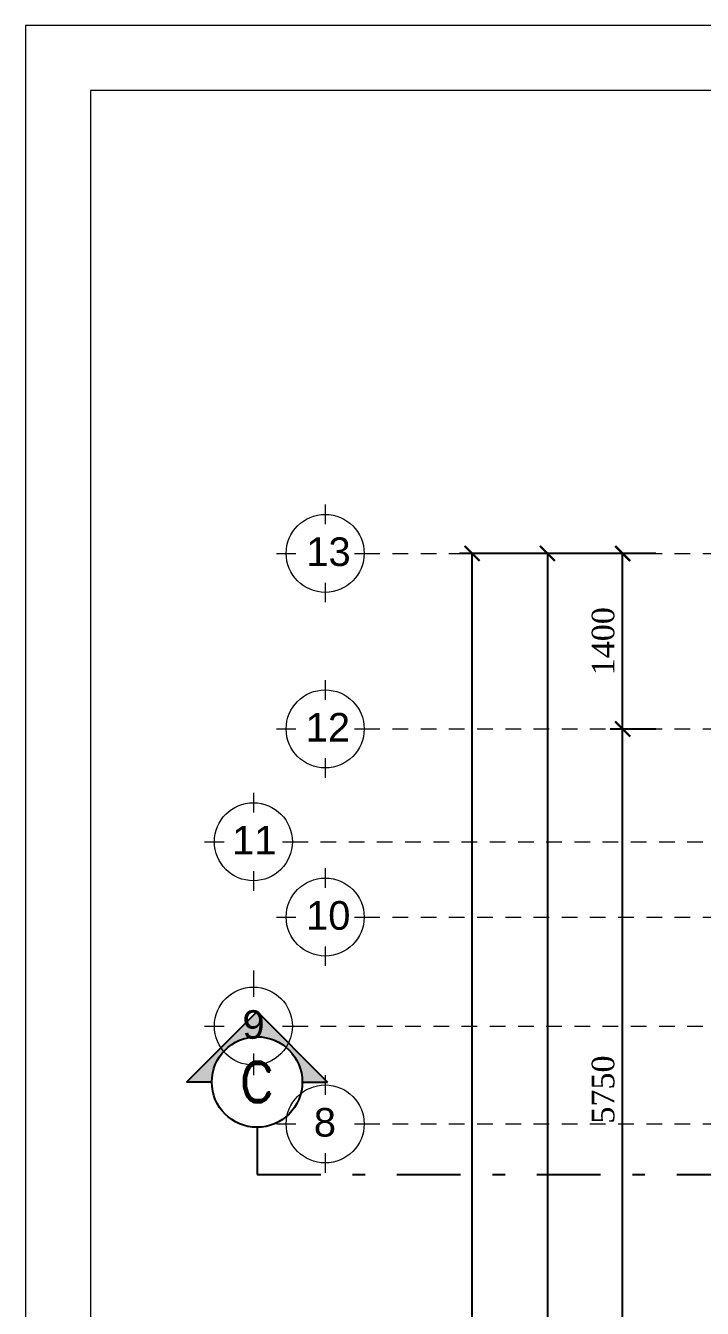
# Model space of a CAD drawing. Header units: millimetres. Extents: x -9564 to 494436, y -140371 to 4257.
# Drawn here: x 55.09 to 60.48, y 120.62 to 130.85 of the extents above; entities that cross this region are included whole.
import ezdxf
from ezdxf.enums import TextEntityAlignment as Align

# ---------------------------------------------------------------- set-up
doc = ezdxf.new("R2010")
doc.units = ezdxf.units.MM
doc.header["$MEASUREMENT"] = 0
for name, pattern in [('DASHDOTX2', [50.8, 25.4, -12.7, 0, -12.7]), ('DASHED2', [0.375, 0.25, -0.125]), ('HIDDEN2', [0.1875, 0.125, -0.0625])]:
    doc.linetypes.add(name, pattern=pattern)
doc.layers.get('DEFPOINTS').update_dxf_attribs({"lineweight": 18})
for name, color, linetype, lineweight in [('09-Arsiran', 8, 'Continuous', 5), ('AS', 8, 'HIDDEN2', 5), ('DIM', 1, 'Continuous', 5), ('DINDING', 1, 'Continuous', 20), ('LEGEND', 1, 'DASHED2', 50), ('XR-KOP A3_MOZART$0$A-TXTKOP', 3, 'Continuous', 5), ('XR-KOP A3_MOZART$0$KOP-A1$0$A-GRSKOP', 1, 'Continuous', 5)]:
    doc.layers.add(name, color=color, linetype=linetype, lineweight=lineweight)
doc.layers.add('1', color=5, linetype='Continuous')
doc.styles.add('HAND', font='ROMAND.SHX', dxfattribs={"width": 0.8, "height": 250})
doc.styles.add('ROMAND', font='romand.shx', dxfattribs={"width": 0.7})
doc.styles.get("Standard").update_dxf_attribs({"font": 'arial.ttf'})
doc.styles.add('style2', font='times.ttf', dxfattribs={"height": 0.18})
doc.styles.add('XR-KOP A3_MOZART$0$ROMAND', font='romand.shx', dxfattribs={"height": 2, "bigfont": 'bigfont.shx'})
doc.dimstyles.new('ISO-25', dxfattribs={"dimtxt": 0.18, "dimasz": 0.12, "dimexe": 0.1, "dimexo": 0.1, "dimgap": 0.0625, "dimtad": 1, "dimtoh": 1, "dimdec": 0, "dimlfac": 1000, "dimtxsty": 'style2', "dimblk": 'ARCHTICK', "dimcen": 0.15, "dimclrd": 1, "dimclre": 1, "dimclrt": 4, "dimadec": 0, "dimazin": 0, "dimtfac": 1, "dimtdec": 0, "dimtmove": 0, "dimatfit": 3, "dimldrblk": 'OBLIQUE', "dimfxl": 1, "dimarcsym": 0})

# ---------------------------------------------------------------- blocks, each defined once
blk = doc.blocks.new('as2')
at = {"layer": '09-Arsiran'}
for p, q in [((242.633, 163.367), (242.633, 163.211)), ((242.244, 162.978), (242.4, 162.978)), ((242.867, 162.978), (243.022, 162.978)), ((242.633, 162.744), (242.633, 162.588)), ((242.633, 161.967), (242.633, 161.811)), ((242.244, 161.578), (242.4, 161.578)), ((242.867, 161.578), (243.022, 161.578)), ((242.633, 161.344), (242.633, 161.188)), ((242.06, 161.067), (242.06, 160.911)), ((241.67, 160.678), (241.826, 160.678)), ((242.293, 160.678), (242.449, 160.678)), ((242.06, 160.444), (242.06, 160.288)), ((242.633, 160.467), (242.633, 160.311)), ((242.244, 160.078), (242.4, 160.078)), ((242.867, 160.078), (243.022, 160.078)), ((242.633, 159.844), (242.633, 159.688)), ((242.06, 159.651), (242.06, 159.496)), ((242.06, 159.597), (242.06, 159.441)), ((241.67, 159.208), (241.826, 159.208)), ((242.293, 159.208), (242.449, 159.208)), ((242.06, 158.989), (242.06, 158.834)), ((242.06, 158.974), (242.06, 158.818)), ((242.633, 158.817), (242.633, 158.661)), ((242.244, 158.428), (242.4, 158.428)), ((242.867, 158.428), (243.022, 158.428)), ((242.633, 158.194), (242.633, 158.038))]:
    blk.add_line(p, q, dxfattribs=at)
for centre in [(242.633, 162.978), (242.633, 161.578), (242.06, 160.678), (242.633, 160.078), (242.06, 159.208), (242.633, 158.428)]:
    blk.add_circle(centre, 0.311, dxfattribs=at)
at = {"layer": 'AS'}
for p, q in [((242.945, 162.978), (256.215, 162.978)), ((242.945, 161.578), (256.215, 161.578)), ((242.371, 160.678), (256.215, 160.678)), ((242.945, 160.078), (256.215, 160.078)), ((242.371, 159.208), (256.215, 159.208)), ((242.945, 158.428), (256.215, 158.428))]:
    blk.add_line(p, q, dxfattribs=at)
at = {"layer": '09-Arsiran', "color": 2, "attachment_point": 1}
for s, insert, char_height in [('13', (242.482, 163.105), 0.2281), ('12', (242.477, 161.705), 0.2281), ('11', (241.89, 160.805), 0.2281), ('10', (242.48, 160.205), 0.2281), ('9', (241.973, 159.335), 0.228), ('8', (242.542, 158.555), 0.228)]:
    blk.add_mtext_dynamic_manual_height_columns(s, width=0.05426, gutter_width=1.14, heights=[0], dxfattribs=dict(at, insert=insert, char_height=char_height))
blk = doc.blocks.new('hsdh')
at = {"layer": 'XR-KOP A3_MOZART$0$KOP-A1$0$A-GRSKOP', "color": 0, "linetype": 'Continuous', "lineweight": 5}
blk.add_lwpolyline([(145480.1, 82601), (107945.4, 82601), (107945.4, 56196.5), (145480.1, 56196.5)], close=True, dxfattribs=at)
at = {"layer": 'XR-KOP A3_MOZART$0$KOP-A1$0$A-GRSKOP', "color": 5, "linetype": 'Continuous', "lineweight": 5}
blk.add_lwpolyline([(145016.9, 82137.7), (108408.6, 82137.7), (108408.6, 56659.8), (145016.9, 56659.8)], close=True, dxfattribs=at)
blk = doc.blocks.new('_ArchTick')
at = {"color": 0, "linetype": 'ByBlock', "const_width": 0.15}
blk.add_lwpolyline([(-0.5, -0.5), (0.5, 0.5)], dxfattribs=at)
blk = doc.blocks.new('*D352')
at = {"layer": 'DEFPOINTS', "color": 0, "transparency": 16777216}
for p in [(283.159, 167.472), (283.524, 167.472), (283.497, 161.722)]:
    blk.add_point(p, dxfattribs=at)
at = {"layer": 'DIM', "color": 1, "lineweight": -2, "transparency": 16777216}
for p, q in [((283.424, 167.472), (283.059, 167.472)), ((283.159, 161.722), (283.159, 167.472)), ((283.397, 161.722), (283.059, 161.722))]:
    blk.add_line(p, q, dxfattribs=at)
at = {"layer": 'DIM', "color": 1, "lineweight": -2, "transparency": 16777216, "xscale": 0.12, "yscale": 0.12, "zscale": 0.12}
for p, rotation in [((283.159, 167.472), 90), ((283.159, 161.722), 270)]:
    blk.add_blockref('_ArchTick', p, dxfattribs=dict(at, rotation=rotation))
at = {"layer": 'DIM', "color": 4, "transparency": 16777216, "insert": (283.004, 164.597), "char_height": 0.18, "attachment_point": 5, "rotation": 90, "style": 'style2'}
blk.add_mtext('5750', dxfattribs=at)
blk = doc.blocks.new('_Oblique')
at = {"color": 0, "linetype": 'ByBlock', "lineweight": -2}
blk.add_line((-0.5, -0.5), (0.5, 0.5), dxfattribs=at)
blk = doc.blocks.new('*D353')
at = {"layer": 'DEFPOINTS', "color": 0, "transparency": 16777216}
for p in [(283.159, 168.872), (283.524, 168.872), (283.259, 167.472)]:
    blk.add_point(p, dxfattribs=at)
at = {"layer": 'DIM', "color": 1, "lineweight": -2, "transparency": 16777216}
for p, q in [((283.424, 168.872), (283.059, 168.872)), ((283.159, 167.472), (283.159, 168.872)), ((283.159, 167.472), (283.059, 167.472))]:
    blk.add_line(p, q, dxfattribs=at)
at = {"layer": 'DIM', "color": 1, "lineweight": -2, "transparency": 16777216, "xscale": 0.12, "yscale": 0.12, "zscale": 0.12}
for p, rotation in [((283.159, 168.872), 90), ((283.159, 167.472), 270)]:
    blk.add_blockref('_ArchTick', p, dxfattribs=dict(at, rotation=rotation))
at = {"layer": 'DIM', "color": 4, "transparency": 16777216, "insert": (283.004, 168.172), "char_height": 0.18, "attachment_point": 5, "rotation": 90, "style": 'style2'}
blk.add_mtext('1400', dxfattribs=at)
blk = doc.blocks.new('*D354')
at = {"layer": 'DEFPOINTS', "color": 0, "transparency": 16777216}
for p in [(283.159, 168.872), (282.559, 155.722), (283.159, 155.722)]:
    blk.add_point(p, dxfattribs=at)
at = {"layer": 'DIM', "color": 1, "lineweight": -2, "transparency": 16777216}
for p, q in [((283.059, 168.872), (282.459, 168.872)), ((282.559, 168.872), (282.559, 155.722)), ((283.059, 155.722), (282.459, 155.722))]:
    blk.add_line(p, q, dxfattribs=at)
at = {"layer": 'DIM', "color": 1, "lineweight": -2, "transparency": 16777216, "xscale": 0.12, "yscale": 0.12, "zscale": 0.12}
for p, rotation in [((282.559, 168.872), 90), ((282.559, 155.722), 270)]:
    blk.add_blockref('_ArchTick', p, dxfattribs=dict(at, rotation=rotation))
at = {"layer": 'DIM', "color": 4, "transparency": 16777216, "insert": (282.404, 162.297), "char_height": 0.18, "attachment_point": 5, "rotation": 90, "style": 'style2'}
blk.add_mtext('13150', dxfattribs=at)
blk = doc.blocks.new('*D355')
at = {"layer": 'DEFPOINTS', "color": 0, "transparency": 16777216}
for p in [(281.959, 168.872), (282.559, 168.872), (282.559, 151.072)]:
    blk.add_point(p, dxfattribs=at)
at = {"layer": 'DIM', "color": 1, "lineweight": -2, "transparency": 16777216}
for p, q in [((282.459, 168.872), (281.859, 168.872)), ((281.959, 151.072), (281.959, 168.872)), ((282.459, 151.072), (281.859, 151.072))]:
    blk.add_line(p, q, dxfattribs=at)
at = {"layer": 'DIM', "color": 1, "lineweight": -2, "transparency": 16777216, "xscale": 0.12, "yscale": 0.12, "zscale": 0.12}
for p, rotation in [((281.959, 168.872), 90), ((281.959, 151.072), 270)]:
    blk.add_blockref('_ArchTick', p, dxfattribs=dict(at, rotation=rotation))
at = {"layer": 'DIM', "color": 4, "transparency": 16777216, "insert": (281.804, 159.972), "char_height": 0.18, "attachment_point": 5, "rotation": 90, "style": 'style2'}
blk.add_mtext('17800', dxfattribs=at)
blk = doc.blocks.new('ARAH-4')
blk.add_hatch(color=8).paths.add_polyline_path([(-4.5, 0), (-7, 0), (0, -7), (7, 0), (4.5, 0, -1)])
at = {"color": 9}
for p, q in [((0, -7), (-7, 0)), ((-4.5, 0), (-7, 0)), ((0, -7), (7, 0)), ((4.5, 0), (7, 0))]:
    blk.add_line(p, q, dxfattribs=at)
blk.add_circle((0, 0), 4.5, dxfattribs=at)
at = {"color": 4, "style": 'ROMAND'}
blk.add_attdef('A', text='', height=4, dxfattribs=at).set_placement((0, 0), align=Align.MIDDLE_CENTER)
blk = doc.blocks.new('pot2')
at = {"layer": '1', "linetype": 'DASHDOTX2', "ltscale": 0.02}
blk.add_lwpolyline([(160.243, 164.296), (160.243, 163.919), (176.635, 163.919), (176.635, 164.296)], dxfattribs=at)
ref = blk.add_blockref('ARAH-4', (160.243, 164.657), dxfattribs=dict(xscale=0.080219464717514, yscale=0.080219464717514, zscale=0.080219464717514, rotation=180))
ref.add_attrib('A', 'C', dxfattribs={"color": 4, "height": 0.321, "style": 'ROMAND'}).set_placement((160.243, 164.657), align=Align.MIDDLE_CENTER)
blk = doc.blocks.new('fim4')
at = {"layer": 'DIM'}
for base, p1, p2, picture, middle in [((281.9585, 168.8724), (282.5585, 151.0724), (282.5585, 168.8724), '*D355', (281.8042, 159.9724)), ((282.5585, 155.7224), (283.1585, 168.8724), (283.1585, 155.7224), '*D354', (282.4045, 162.2974)), ((283.1585, 168.8724), (283.2585, 167.4724), (283.5242, 168.8724), '*D353', (283.0045, 168.1724)), ((283.1585, 167.4724), (283.4971, 161.7224), (283.5242, 167.4724), '*D352', (283.0042, 164.5974))]:
    dim = blk.add_linear_dim(base=base, p1=p1, p2=p2, angle=90, dimstyle='ISO-25', dxfattribs=at)
    dim.commit()
    dim.dimension.update_dxf_attribs({"geometry": picture, "text_midpoint": middle})
blk = doc.blocks.new('A$C2a879c63')
for name, p in [('pot2', (-74.3974, -143.5351)), ('fim4', (-194.3974, -143.5351))]:
    blk.add_blockref(name, p)
at = {"layer": 'DINDING'}
blk.add_blockref('as2', (-156.2437, -137.6403), dxfattribs=at)
at = {"layer": 'LEGEND', "xscale": 0.00111896417510141, "yscale": 0.00111896417510141, "zscale": 0.00111896417510141}
blk.add_blockref('hsdh', (-36.787, -62.8819), dxfattribs=at)
at = {"color": 4, "style": 'HAND'}
for tag, height, rotation, p in [('DRY.WASHER', 0.054, 0, (11.9366, 24.9122)), ('PATIO', 0.135, 0, (20.9666, 21.5696)), ('GENSET', 0.135, 0, (18.2157, 17.1045)), ('PLANTERBOX', 0.135, 90, (22.169, 13.2959)), ('PLANTERBOX', 0.135, 0, (18.5224, 11.5633)), ('PATIO', 0.135, 0, (400.0395, 10.821)), ('CARPORT', 0.135, 0, (12.157, 9.7744)), ('CARPORT', 0.135, 0, (20.6202, 9.7744))]:
    blk.add_attdef(tag, text='', height=height, rotation=rotation, dxfattribs=at).set_placement(p, align=Align.MIDDLE)
at = {"layer": 'XR-KOP A3_MOZART$0$A-TXTKOP', "style": 'XR-KOP A3_MOZART$0$ROMAND'}
for tag, p in [('1:200', (37.0468, 3.1879)), ('1:100', (79.0468, 3.1879)), ('1:100', (121.0468, 3.1879)), ('1:100', (163.0468, 3.1879)), ('1:100', (205.0468, 3.1879)), ('1:100', (247.0468, 3.1879)), ('1:100', (289.0468, 3.1879)), ('1:100', (331.0468, 3.1879)), ('1:100', (373.0468, 3.1879)), ('1:100', (415.0468, 3.1879)), ('1:100', (457.0468, 3.1879)), ('1:100', (499.0468, 3.1879))]:
    blk.add_attdef(tag, text='', height=0.1296, dxfattribs=at).set_placement(p, align=Align.MIDDLE)

msp = doc.modelspace()

# ---------------------------------------------------------------- block references
msp.add_blockref('A$C2a879c63', (-28.9148, 101.3058))

doc.saveas('drawing.dxf')
